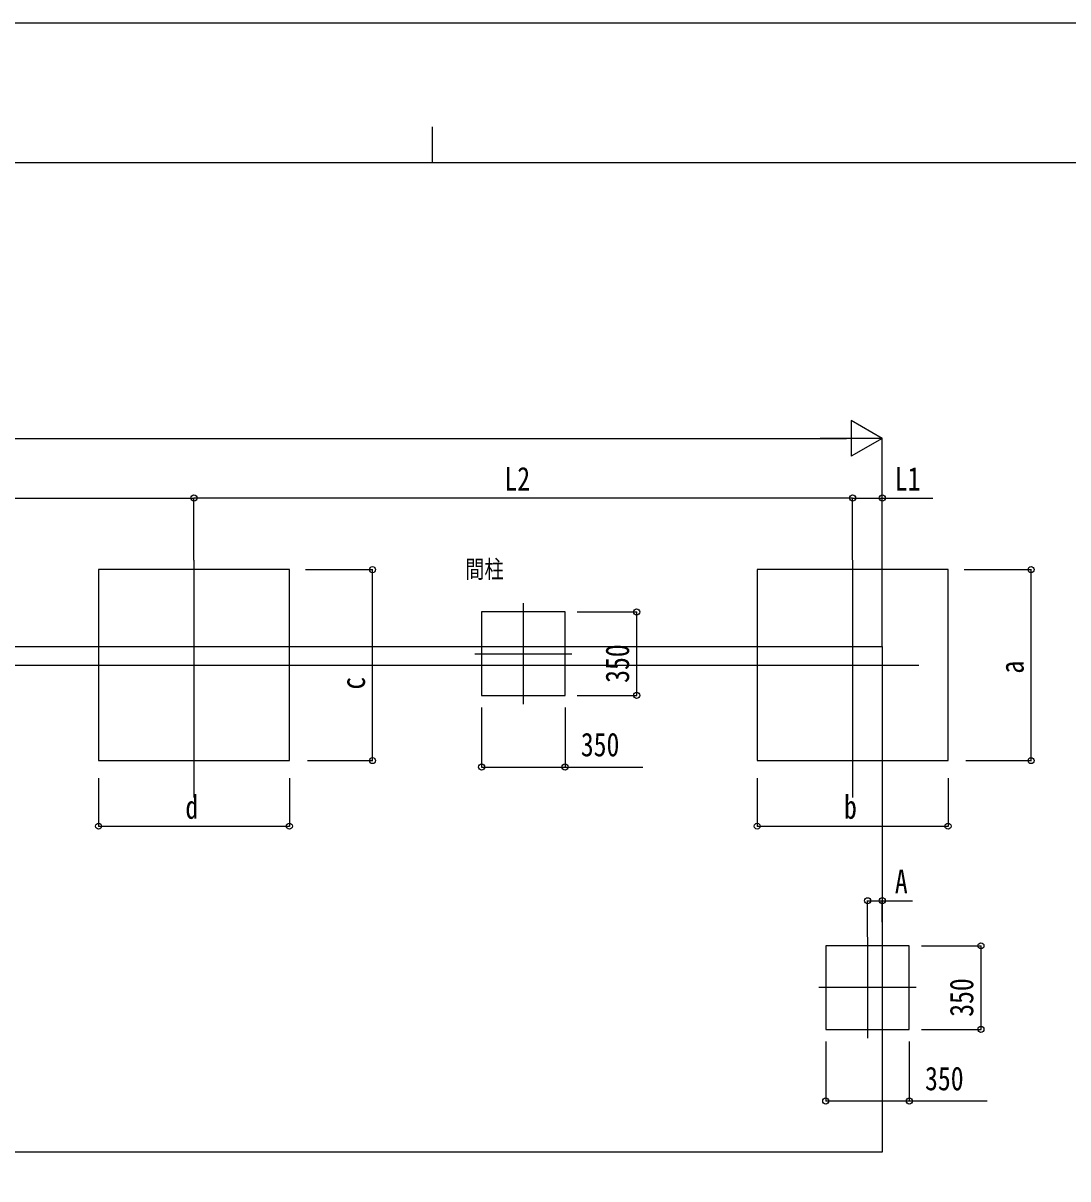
# Model space of a CAD drawing. Units: millimetres, scale not verified. Extents: x -12615 to 12615, y -8910 to 8910.
# Drawn here: x -1728 to 2650, y 4067 to 8910 of the extents above; entities that cross this region are included whole.
import ezdxf
from ezdxf.enums import TextEntityAlignment as Align

# ---------------------------------------------------------------- set-up
doc = ezdxf.new("R2010")
doc.units = ezdxf.units.MM
doc.header["$LTSCALE"] = 40
for name, color, linetype in [('0-2_USER1', 3, 'Continuous'), ('0-3_YKK_12', 2, 'Continuous'), ('0-5_YKK_A1', 4, 'Continuous'), ('0-6_YKK_D', 6, 'Continuous'), ('0-7_YKK_ZWAK', 7, 'Continuous')]:
    doc.layers.add(name, color=color, linetype=linetype)
doc.styles.add('ＭＳ ゴシック', font='')
doc.styles.get('ＭＳ ゴシック').set_extended_font_data('MS Gothic')

msp = doc.modelspace()

# ---------------------------------------------------------------- linework, layer by layer
at = {"layer": '0-3_YKK_12'}
for p, q in [((-1012.49, 6660), (-1012.49, 5664.83)), ((1747.51, 6660), (1747.51, 5664.83)), ((367.51, 6479.03), (367.51, 6056.4)), ((163.78, 6267.72), (571.24, 6267.72)), ((-4157.46, 6219.92), (2025.65, 6219.92)), ((1810.01, 5079.73), (1810.01, 4657.1)), ((2013.74, 4868.42), (1606.28, 4868.42))]:
    msp.add_line(p, q, dxfattribs=at)
at = {"layer": '0-5_YKK_A1'}
for p, q in [((-6760.49, 6297.72), (1871.51, 6297.72)), ((1871.51, 6297.72), (1871.51, 4179.34)), ((1871.51, 4179.34), (-6760.49, 4179.34))]:
    msp.add_line(p, q, dxfattribs=at)
for points in [[(-1412.49, 5819.92), (-612.49, 5819.92), (-612.49, 6619.92), (-1412.49, 6619.92)], [(1347.51, 5819.92), (2147.51, 5819.92), (2147.51, 6619.92), (1347.51, 6619.92)], [(192.51, 6092.72), (542.51, 6092.72), (542.51, 6442.72), (192.51, 6442.72)], [(1635.01, 4693.42), (1985.01, 4693.42), (1985.01, 5043.42), (1635.01, 5043.42)]]:
    msp.add_lwpolyline(points, close=True, dxfattribs=at)
at = {"layer": '0-6_YKK_D'}
for p, q in [((1871.51, 7169.92), (1741.6, 7244.92)), ((1741.6, 7244.92), (1741.6, 7094.92)), ((-6610.49, 7169.92), (1721.51, 7169.92)), ((1871.51, 7169.92), (1611.7, 7169.92)), ((1871.51, 7169.92), (1741.6, 7094.92)), ((1871.51, 6298.72), (1871.51, 7170.92)), ((-3876.49, 6919.92), (-1012.49, 6919.92)), ((-1012.49, 6661), (-1012.49, 6920.92)), ((-1012.49, 6660), (-1012.49, 6920.92)), ((1747.51, 6919.92), (-1012.49, 6919.92)), ((1747.51, 6661), (1747.51, 6920.92)), ((1747.51, 6661), (1747.51, 6920.92)), ((1871.51, 6347.72), (1871.51, 6920.92)), ((-545.34, 6619.92), (-263.39, 6619.92)), ((-264.39, 5819.92), (-264.39, 6619.92)), ((2214.66, 6619.92), (2496.61, 6619.92)), ((2495.61, 5819.92), (2495.61, 6619.92)), ((593.51, 6442.72), (843.51, 6442.72)), ((842.51, 6442.72), (842.51, 6092.72)), ((593.51, 6092.72), (843.51, 6092.72)), ((192.51, 6041.72), (192.51, 5791.72)), ((542.51, 6041.72), (542.51, 5791.72)), ((-537.49, 5819.92), (-263.39, 5819.92)), ((2222.51, 5819.92), (2496.61, 5819.92)), ((-1412.49, 5745.72), (-1412.49, 5543.92)), ((-612.49, 5745.9), (-612.49, 5543.92)), ((1347.51, 5745.72), (1347.51, 5543.92)), ((2147.51, 5745.9), (2147.51, 5543.92)), ((-1412.49, 5544.92), (-612.49, 5544.92)), ((1347.51, 5544.92), (2147.51, 5544.92)), ((1810.01, 5080.73), (1810.01, 5233.17)), ((1871.51, 5143.14), (1871.51, 5233.17)), ((2036.01, 5043.42), (2286.01, 5043.42)), ((2285.01, 5043.42), (2285.01, 4693.42)), ((2036.01, 4693.42), (2286.01, 4693.42)), ((1635.01, 4642.42), (1635.01, 4392.42)), ((1985.01, 4642.42), (1985.01, 4392.42))]:
    msp.add_line(p, q, dxfattribs=at)
for points in [[(1747.51, 6919.92), (1871.51, 6919.92), (2084.24, 6919.92)], [(192.51, 5792.72), (542.51, 5792.72), (868.31, 5792.72)], [(1810.01, 5232.17), (1871.51, 5232.17), (1998.51, 5232.17)], [(1635.01, 4393.42), (1985.01, 4393.42), (2310.81, 4393.42)]]:
    msp.add_lwpolyline(points, dxfattribs=at)
for centre in [(-1012.49, 6919.92), (-1012.49, 6919.92), (1747.51, 6919.92), (1747.51, 6919.92), (1871.51, 6919.92), (-264.39, 6619.92), (2495.61, 6619.92), (842.51, 6442.72), (842.51, 6092.72), (-264.39, 5819.92), (2495.61, 5819.92), (192.51, 5792.72), (542.51, 5792.72), (-1412.49, 5544.92), (-612.49, 5544.92), (1347.51, 5544.92), (2147.51, 5544.92), (1810.01, 5232.17), (1871.51, 5232.17), (2285.01, 5043.42), (2285.01, 4693.42), (1635.01, 4393.42), (1985.01, 4393.42)]:
    msp.add_circle(centre, 12.75, dxfattribs=at)
at = {"layer": '0-7_YKK_ZWAK'}
for p, q in [((-14.94, 8475), (-14.94, 8325)), ((11685.06, 8325), (-11714.94, 8325))]:
    msp.add_line(p, q, dxfattribs=at)
msp.add_lwpolyline([(-12615, -8910), (12615, -8910), (12615, 8910), (-12615, 8910)], close=True, dxfattribs=at)

# ---------------------------------------------------------------- texts
at = {"layer": '0-2_USER1', "style": 'ＭＳ ゴシック', "width": 0.8}
msp.add_text('間柱', height=74.23, dxfattribs=at).set_placement((123.64, 6562.37), align=Align.BOTTOM_LEFT)
at = {"layer": '0-6_YKK_D', "style": 'ＭＳ ゴシック', "width": 0.8}
for s, p in [('L2', (288.31, 6921.58)), ('L1', (1924.17, 6921.58)), ('350', (608.51, 5807.72)), ('d', (-1048.49, 5546.25)), ('b', (1711.51, 5546.25)), ('A', (1924.51, 5234.17)), ('350', (2051.01, 4408.42))]:
    msp.add_text(s, height=98.97, dxfattribs=at).set_placement(p, align=Align.BOTTOM_LEFT)
for s, p in [('350', (840.51, 6145.32)), ('a', (2493.95, 6183.92)), ('c', (-266.39, 6116.95)), ('350', (2283.01, 4746.02))]:
    msp.add_text(s, height=98.97, rotation=90, dxfattribs=at).set_placement(p, align=Align.BOTTOM_LEFT)

doc.saveas('drawing.dxf')
